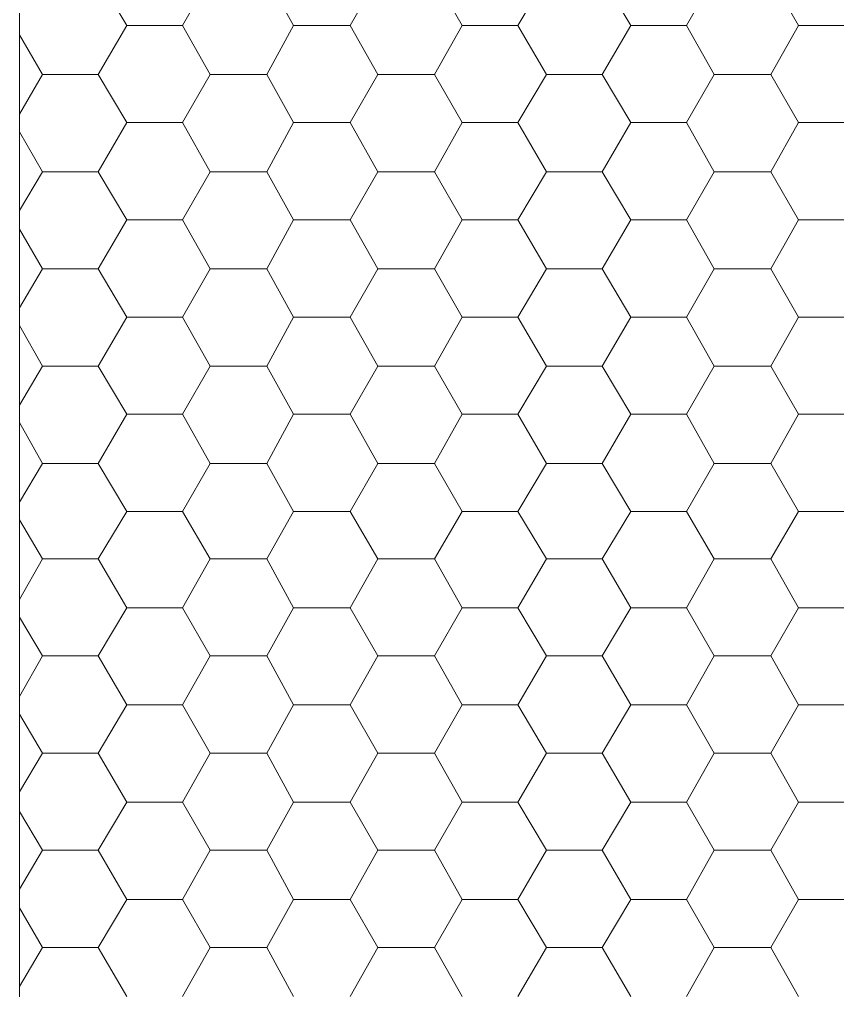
# Model space of a CAD drawing. Header units: millimetres. Extents: x 2928 to 3112, y 1220 to 1280.
# Drawn here: x 3052.473 to 3053.934, y 1269.836 to 1271.571 of the extents above; entities that cross this region are included whole.
import ezdxf

# ---------------------------------------------------------------- set-up
doc = ezdxf.new("R2010")
doc.units = ezdxf.units.MM

msp = doc.modelspace()

# ---------------------------------------------------------------- linework, layer by layer
at = {"color": 7, "linetype": 'Continuous', "lineweight": 5, "true_color": 0x000007}
for points in [[(3058.27562, 1268.15632), (3052.47342, 1268.15632), (3058.27562, 1268.15632), (3058.27562, 1274.95752), (3052.47342, 1274.95752), (3052.47342, 1268.15632)], [(3052.47342, 1268.15632), (3052.47342, 1274.95752), (3052.47342, 1274.95752)]]:
    msp.add_lwpolyline(points, dxfattribs=at)
at = {"color": 9, "linetype": 'Continuous', "lineweight": 13, "true_color": 0xbababa}
for points in [[(3052.66529, 1271.56023), (3052.61401, 1271.64624), (3052.61401, 1271.64624)], [(3052.76453, 1271.56023), (3052.81415, 1271.64624), (3052.81415, 1271.64624)], [(3052.96301, 1271.56023), (3052.91504, 1271.64624), (3052.91504, 1271.64624)], [(3053.0639, 1271.56023), (3053.11352, 1271.64624), (3053.11352, 1271.64624)], [(3053.26403, 1271.56023), (3053.21441, 1271.64624), (3053.21441, 1271.64624)], [(3053.36327, 1271.56023), (3053.41454, 1271.64624), (3053.41454, 1271.64624)], [(3053.56506, 1271.56023), (3053.51378, 1271.64624), (3053.51378, 1271.64624)], [(3053.6643, 1271.56023), (3053.71392, 1271.64624), (3053.71392, 1271.64624)], [(3053.86443, 1271.56023), (3053.81481, 1271.64624), (3053.81481, 1271.64624)], [(3052.61401, 1271.47257), (3052.66529, 1271.56023), (3052.66529, 1271.56023)], [(3052.66529, 1271.56023), (3052.76453, 1271.56023), (3052.76453, 1271.56023)], [(3052.81415, 1271.47257), (3052.76453, 1271.56023), (3052.76453, 1271.56023)], [(3052.91504, 1271.47257), (3052.96301, 1271.56023), (3052.96301, 1271.56023)], [(3052.96301, 1271.56023), (3053.0639, 1271.56023), (3053.0639, 1271.56023)], [(3053.11352, 1271.47257), (3053.0639, 1271.56023), (3053.0639, 1271.56023)], [(3053.21441, 1271.47257), (3053.26403, 1271.56023), (3053.26403, 1271.56023)], [(3053.26403, 1271.56023), (3053.36327, 1271.56023), (3053.36327, 1271.56023)], [(3053.41454, 1271.47257), (3053.36327, 1271.56023), (3053.36327, 1271.56023)], [(3053.51378, 1271.47257), (3053.56506, 1271.56023), (3053.56506, 1271.56023)], [(3053.56506, 1271.56023), (3053.6643, 1271.56023), (3053.6643, 1271.56023)], [(3053.71392, 1271.47257), (3053.6643, 1271.56023), (3053.6643, 1271.56023)], [(3053.81481, 1271.47257), (3053.86443, 1271.56023), (3053.86443, 1271.56023)], [(3053.86443, 1271.56023), (3053.96367, 1271.56023), (3053.96367, 1271.56023)], [(3052.51477, 1271.47257), (3052.47342, 1271.54369), (3052.47342, 1271.54369)], [(3052.47342, 1271.40145), (3052.51477, 1271.47257), (3052.51477, 1271.47257)], [(3052.51477, 1271.47257), (3052.61401, 1271.47257), (3052.61401, 1271.47257)], [(3052.66529, 1271.38656), (3052.61401, 1271.47257), (3052.61401, 1271.47257)], [(3052.76453, 1271.38656), (3052.81415, 1271.47257), (3052.81415, 1271.47257)], [(3052.81415, 1271.47257), (3052.91504, 1271.47257), (3052.91504, 1271.47257)], [(3052.96301, 1271.38656), (3052.91504, 1271.47257), (3052.91504, 1271.47257)], [(3053.0639, 1271.38656), (3053.11352, 1271.47257), (3053.11352, 1271.47257)], [(3053.11352, 1271.47257), (3053.21441, 1271.47257), (3053.21441, 1271.47257)], [(3053.26403, 1271.38656), (3053.21441, 1271.47257), (3053.21441, 1271.47257)], [(3053.36327, 1271.38656), (3053.41454, 1271.47257), (3053.41454, 1271.47257)], [(3053.41454, 1271.47257), (3053.51378, 1271.47257), (3053.51378, 1271.47257)], [(3053.56506, 1271.38656), (3053.51378, 1271.47257), (3053.51378, 1271.47257)], [(3053.6643, 1271.38656), (3053.71392, 1271.47257), (3053.71392, 1271.47257)], [(3053.71392, 1271.47257), (3053.81481, 1271.47257), (3053.81481, 1271.47257)], [(3053.86443, 1271.38656), (3053.81481, 1271.47257), (3053.81481, 1271.47257)], [(3052.61401, 1271.2989), (3052.66529, 1271.38656), (3052.66529, 1271.38656)], [(3052.66529, 1271.38656), (3052.76453, 1271.38656), (3052.76453, 1271.38656)], [(3052.81415, 1271.2989), (3052.76453, 1271.38656), (3052.76453, 1271.38656)], [(3052.91504, 1271.2989), (3052.96301, 1271.38656), (3052.96301, 1271.38656)], [(3052.96301, 1271.38656), (3053.0639, 1271.38656), (3053.0639, 1271.38656)], [(3053.11352, 1271.2989), (3053.0639, 1271.38656), (3053.0639, 1271.38656)], [(3053.21441, 1271.2989), (3053.26403, 1271.38656), (3053.26403, 1271.38656)], [(3053.26403, 1271.38656), (3053.36327, 1271.38656), (3053.36327, 1271.38656)], [(3053.41454, 1271.2989), (3053.36327, 1271.38656), (3053.36327, 1271.38656)], [(3053.51378, 1271.2989), (3053.56506, 1271.38656), (3053.56506, 1271.38656)], [(3053.56506, 1271.38656), (3053.6643, 1271.38656), (3053.6643, 1271.38656)], [(3053.71392, 1271.2989), (3053.6643, 1271.38656), (3053.6643, 1271.38656)], [(3053.81481, 1271.2989), (3053.86443, 1271.38656), (3053.86443, 1271.38656)], [(3053.86443, 1271.38656), (3053.96367, 1271.38656), (3053.96367, 1271.38656)], [(3052.51477, 1271.2989), (3052.47342, 1271.37002), (3052.47342, 1271.37002)], [(3052.47342, 1271.22943), (3052.51477, 1271.2989), (3052.51477, 1271.2989)], [(3052.51477, 1271.2989), (3052.61401, 1271.2989), (3052.61401, 1271.2989)], [(3052.66529, 1271.21289), (3052.61401, 1271.2989), (3052.61401, 1271.2989)], [(3052.76453, 1271.21289), (3052.81415, 1271.2989), (3052.81415, 1271.2989)], [(3052.81415, 1271.2989), (3052.91504, 1271.2989), (3052.91504, 1271.2989)], [(3052.96301, 1271.21289), (3052.91504, 1271.2989), (3052.91504, 1271.2989)], [(3053.0639, 1271.21289), (3053.11352, 1271.2989), (3053.11352, 1271.2989)], [(3053.11352, 1271.2989), (3053.21441, 1271.2989), (3053.21441, 1271.2989)], [(3053.26403, 1271.21289), (3053.21441, 1271.2989), (3053.21441, 1271.2989)], [(3053.36327, 1271.21289), (3053.41454, 1271.2989), (3053.41454, 1271.2989)], [(3053.41454, 1271.2989), (3053.51378, 1271.2989), (3053.51378, 1271.2989)], [(3053.56506, 1271.21289), (3053.51378, 1271.2989), (3053.51378, 1271.2989)], [(3053.6643, 1271.21289), (3053.71392, 1271.2989), (3053.71392, 1271.2989)], [(3053.71392, 1271.2989), (3053.81481, 1271.2989), (3053.81481, 1271.2989)], [(3053.86443, 1271.21289), (3053.81481, 1271.2989), (3053.81481, 1271.2989)], [(3052.61401, 1271.12523), (3052.66529, 1271.21289), (3052.66529, 1271.21289)], [(3052.66529, 1271.21289), (3052.76453, 1271.21289), (3052.76453, 1271.21289)], [(3052.81415, 1271.12523), (3052.76453, 1271.21289), (3052.76453, 1271.21289)], [(3052.91504, 1271.12523), (3052.96301, 1271.21289), (3052.96301, 1271.21289)], [(3052.96301, 1271.21289), (3053.0639, 1271.21289), (3053.0639, 1271.21289)], [(3053.11352, 1271.12523), (3053.0639, 1271.21289), (3053.0639, 1271.21289)], [(3053.21441, 1271.12523), (3053.26403, 1271.21289), (3053.26403, 1271.21289)], [(3053.26403, 1271.21289), (3053.36327, 1271.21289), (3053.36327, 1271.21289)], [(3053.41454, 1271.12523), (3053.36327, 1271.21289), (3053.36327, 1271.21289)], [(3053.51378, 1271.12523), (3053.56506, 1271.21289), (3053.56506, 1271.21289)], [(3053.56506, 1271.21289), (3053.6643, 1271.21289), (3053.6643, 1271.21289)], [(3053.71392, 1271.12523), (3053.6643, 1271.21289), (3053.6643, 1271.21289)], [(3053.81481, 1271.12523), (3053.86443, 1271.21289), (3053.86443, 1271.21289)], [(3053.86443, 1271.21289), (3053.96367, 1271.21289), (3053.96367, 1271.21289)], [(3052.51477, 1271.12523), (3052.47342, 1271.19635), (3052.47342, 1271.19635)], [(3052.47342, 1271.05576), (3052.51477, 1271.12523), (3052.51477, 1271.12523)], [(3052.51477, 1271.12523), (3052.61401, 1271.12523), (3052.61401, 1271.12523)], [(3052.66529, 1271.03922), (3052.61401, 1271.12523), (3052.61401, 1271.12523)], [(3052.76453, 1271.03922), (3052.81415, 1271.12523), (3052.81415, 1271.12523)], [(3052.81415, 1271.12523), (3052.91504, 1271.12523), (3052.91504, 1271.12523)], [(3052.96301, 1271.03922), (3052.91504, 1271.12523), (3052.91504, 1271.12523)], [(3053.0639, 1271.03922), (3053.11352, 1271.12523), (3053.11352, 1271.12523)], [(3053.11352, 1271.12523), (3053.21441, 1271.12523), (3053.21441, 1271.12523)], [(3053.26403, 1271.03922), (3053.21441, 1271.12523), (3053.21441, 1271.12523)], [(3053.36327, 1271.03922), (3053.41454, 1271.12523), (3053.41454, 1271.12523)], [(3053.41454, 1271.12523), (3053.51378, 1271.12523), (3053.51378, 1271.12523)], [(3053.56506, 1271.03922), (3053.51378, 1271.12523), (3053.51378, 1271.12523)], [(3053.6643, 1271.03922), (3053.71392, 1271.12523), (3053.71392, 1271.12523)], [(3053.71392, 1271.12523), (3053.81481, 1271.12523), (3053.81481, 1271.12523)], [(3053.86443, 1271.03922), (3053.81481, 1271.12523), (3053.81481, 1271.12523)], [(3052.61401, 1270.95156), (3052.66529, 1271.03922), (3052.66529, 1271.03922)], [(3052.66529, 1271.03922), (3052.76453, 1271.03922), (3052.76453, 1271.03922)], [(3052.81415, 1270.95156), (3052.76453, 1271.03922), (3052.76453, 1271.03922)], [(3052.91504, 1270.95156), (3052.96301, 1271.03922), (3052.96301, 1271.03922)], [(3052.96301, 1271.03922), (3053.0639, 1271.03922), (3053.0639, 1271.03922)], [(3053.11352, 1270.95156), (3053.0639, 1271.03922), (3053.0639, 1271.03922)], [(3053.21441, 1270.95156), (3053.26403, 1271.03922), (3053.26403, 1271.03922)], [(3053.26403, 1271.03922), (3053.36327, 1271.03922), (3053.36327, 1271.03922)], [(3053.41454, 1270.95156), (3053.36327, 1271.03922), (3053.36327, 1271.03922)], [(3053.51378, 1270.95156), (3053.56506, 1271.03922), (3053.56506, 1271.03922)], [(3053.56506, 1271.03922), (3053.6643, 1271.03922), (3053.6643, 1271.03922)], [(3053.71392, 1270.95156), (3053.6643, 1271.03922), (3053.6643, 1271.03922)], [(3053.81481, 1270.95156), (3053.86443, 1271.03922), (3053.86443, 1271.03922)], [(3053.86443, 1271.03922), (3053.96367, 1271.03922), (3053.96367, 1271.03922)], [(3052.51477, 1270.95156), (3052.47342, 1271.02434), (3052.47342, 1271.02434)], [(3052.47342, 1270.8821), (3052.51477, 1270.95156), (3052.51477, 1270.95156)], [(3052.51477, 1270.95156), (3052.61401, 1270.95156), (3052.61401, 1270.95156)], [(3052.66529, 1270.86556), (3052.61401, 1270.95156), (3052.61401, 1270.95156)], [(3052.76453, 1270.86556), (3052.81415, 1270.95156), (3052.81415, 1270.95156)], [(3052.81415, 1270.95156), (3052.91504, 1270.95156), (3052.91504, 1270.95156)], [(3052.96301, 1270.86556), (3052.91504, 1270.95156), (3052.91504, 1270.95156)], [(3053.0639, 1270.86556), (3053.11352, 1270.95156), (3053.11352, 1270.95156)], [(3053.11352, 1270.95156), (3053.21441, 1270.95156), (3053.21441, 1270.95156)], [(3053.26403, 1270.86556), (3053.21441, 1270.95156), (3053.21441, 1270.95156)], [(3053.36327, 1270.86556), (3053.41454, 1270.95156), (3053.41454, 1270.95156)], [(3053.41454, 1270.95156), (3053.51378, 1270.95156), (3053.51378, 1270.95156)], [(3053.56506, 1270.86556), (3053.51378, 1270.95156), (3053.51378, 1270.95156)], [(3053.6643, 1270.86556), (3053.71392, 1270.95156), (3053.71392, 1270.95156)], [(3053.71392, 1270.95156), (3053.81481, 1270.95156), (3053.81481, 1270.95156)], [(3053.86443, 1270.86556), (3053.81481, 1270.95156), (3053.81481, 1270.95156)], [(3052.61401, 1270.77789), (3052.66529, 1270.86556), (3052.66529, 1270.86556)], [(3052.66529, 1270.86556), (3052.76453, 1270.86556), (3052.76453, 1270.86556)], [(3052.81415, 1270.77789), (3052.76453, 1270.86556), (3052.76453, 1270.86556)], [(3052.91504, 1270.77789), (3052.96301, 1270.86556), (3052.96301, 1270.86556)], [(3052.96301, 1270.86556), (3053.0639, 1270.86556), (3053.0639, 1270.86556)], [(3053.11352, 1270.77789), (3053.0639, 1270.86556), (3053.0639, 1270.86556)], [(3053.21441, 1270.77789), (3053.26403, 1270.86556), (3053.26403, 1270.86556)], [(3053.26403, 1270.86556), (3053.36327, 1270.86556), (3053.36327, 1270.86556)], [(3053.41454, 1270.77789), (3053.36327, 1270.86556), (3053.36327, 1270.86556)], [(3053.51378, 1270.77789), (3053.56506, 1270.86556), (3053.56506, 1270.86556)], [(3053.56506, 1270.86556), (3053.6643, 1270.86556), (3053.6643, 1270.86556)], [(3053.71392, 1270.77789), (3053.6643, 1270.86556), (3053.6643, 1270.86556)], [(3053.81481, 1270.77789), (3053.86443, 1270.86556), (3053.86443, 1270.86556)], [(3053.86443, 1270.86556), (3053.96367, 1270.86556), (3053.96367, 1270.86556)], [(3052.51477, 1270.77789), (3052.47342, 1270.85067), (3052.47342, 1270.85067)], [(3052.47342, 1270.70843), (3052.51477, 1270.77789), (3052.51477, 1270.77789)], [(3052.51477, 1270.77789), (3052.61401, 1270.77789), (3052.61401, 1270.77789)], [(3052.66529, 1270.69189), (3052.61401, 1270.77789), (3052.61401, 1270.77789)], [(3052.76453, 1270.69189), (3052.81415, 1270.77789), (3052.81415, 1270.77789)], [(3052.81415, 1270.77789), (3052.91504, 1270.77789), (3052.91504, 1270.77789)], [(3052.96301, 1270.69189), (3052.91504, 1270.77789), (3052.91504, 1270.77789)], [(3053.0639, 1270.69189), (3053.11352, 1270.77789), (3053.11352, 1270.77789)], [(3053.11352, 1270.77789), (3053.21441, 1270.77789), (3053.21441, 1270.77789)], [(3053.26403, 1270.69189), (3053.21441, 1270.77789), (3053.21441, 1270.77789)], [(3053.36327, 1270.69189), (3053.41454, 1270.77789), (3053.41454, 1270.77789)], [(3053.41454, 1270.77789), (3053.51378, 1270.77789), (3053.51378, 1270.77789)], [(3053.56506, 1270.69189), (3053.51378, 1270.77789), (3053.51378, 1270.77789)], [(3053.6643, 1270.69189), (3053.71392, 1270.77789), (3053.71392, 1270.77789)], [(3053.71392, 1270.77789), (3053.81481, 1270.77789), (3053.81481, 1270.77789)], [(3053.86443, 1270.69189), (3053.81481, 1270.77789), (3053.81481, 1270.77789)], [(3052.61401, 1270.60753), (3052.66529, 1270.69189), (3052.66529, 1270.69189)], [(3052.66529, 1270.69189), (3052.76453, 1270.69189), (3052.76453, 1270.69189)], [(3052.81415, 1270.60753), (3052.76453, 1270.69189), (3052.76453, 1270.69189)], [(3052.91504, 1270.60753), (3052.96301, 1270.69189), (3052.96301, 1270.69189)], [(3052.96301, 1270.69189), (3053.0639, 1270.69189), (3053.0639, 1270.69189)], [(3053.11352, 1270.60753), (3053.0639, 1270.69189), (3053.0639, 1270.69189)], [(3053.21441, 1270.60753), (3053.26403, 1270.69189), (3053.26403, 1270.69189)], [(3053.26403, 1270.69189), (3053.36327, 1270.69189), (3053.36327, 1270.69189)], [(3053.41454, 1270.60753), (3053.36327, 1270.69189), (3053.36327, 1270.69189)], [(3053.51378, 1270.60753), (3053.56506, 1270.69189), (3053.56506, 1270.69189)], [(3053.56506, 1270.69189), (3053.6643, 1270.69189), (3053.6643, 1270.69189)], [(3053.71392, 1270.60753), (3053.6643, 1270.69189), (3053.6643, 1270.69189)], [(3053.81481, 1270.60753), (3053.86443, 1270.69189), (3053.86443, 1270.69189)], [(3053.86443, 1270.69189), (3053.96367, 1270.69189), (3053.96367, 1270.69189)], [(3052.51477, 1270.60753), (3052.47342, 1270.677), (3052.47342, 1270.677)], [(3052.47342, 1270.53476), (3052.51477, 1270.60753), (3052.51477, 1270.60753)], [(3052.51477, 1270.60753), (3052.61401, 1270.60753), (3052.61401, 1270.60753)], [(3052.66529, 1270.51987), (3052.61401, 1270.60753), (3052.61401, 1270.60753)], [(3052.76453, 1270.51987), (3052.81415, 1270.60753), (3052.81415, 1270.60753)], [(3052.81415, 1270.60753), (3052.91504, 1270.60753), (3052.91504, 1270.60753)], [(3052.96301, 1270.51987), (3052.91504, 1270.60753), (3052.91504, 1270.60753)], [(3053.0639, 1270.51987), (3053.11352, 1270.60753), (3053.11352, 1270.60753)], [(3053.11352, 1270.60753), (3053.21441, 1270.60753), (3053.21441, 1270.60753)], [(3053.26403, 1270.51987), (3053.21441, 1270.60753), (3053.21441, 1270.60753)], [(3053.36327, 1270.51987), (3053.41454, 1270.60753), (3053.41454, 1270.60753)], [(3053.41454, 1270.60753), (3053.51378, 1270.60753), (3053.51378, 1270.60753)], [(3053.56506, 1270.51987), (3053.51378, 1270.60753), (3053.51378, 1270.60753)], [(3053.6643, 1270.51987), (3053.71392, 1270.60753), (3053.71392, 1270.60753)], [(3053.71392, 1270.60753), (3053.81481, 1270.60753), (3053.81481, 1270.60753)], [(3053.86443, 1270.51987), (3053.81481, 1270.60753), (3053.81481, 1270.60753)], [(3052.61401, 1270.43387), (3052.66529, 1270.51987), (3052.66529, 1270.51987)], [(3052.66529, 1270.51987), (3052.76453, 1270.51987), (3052.76453, 1270.51987)], [(3052.81415, 1270.43387), (3052.76453, 1270.51987), (3052.76453, 1270.51987)], [(3052.91504, 1270.43387), (3052.96301, 1270.51987), (3052.96301, 1270.51987)], [(3052.96301, 1270.51987), (3053.0639, 1270.51987), (3053.0639, 1270.51987)], [(3053.11352, 1270.43387), (3053.0639, 1270.51987), (3053.0639, 1270.51987)], [(3053.21441, 1270.43387), (3053.26403, 1270.51987), (3053.26403, 1270.51987)], [(3053.26403, 1270.51987), (3053.36327, 1270.51987), (3053.36327, 1270.51987)], [(3053.41454, 1270.43387), (3053.36327, 1270.51987), (3053.36327, 1270.51987)], [(3053.51378, 1270.43387), (3053.56506, 1270.51987), (3053.56506, 1270.51987)], [(3053.56506, 1270.51987), (3053.6643, 1270.51987), (3053.6643, 1270.51987)], [(3053.71392, 1270.43387), (3053.6643, 1270.51987), (3053.6643, 1270.51987)], [(3053.81481, 1270.43387), (3053.86443, 1270.51987), (3053.86443, 1270.51987)], [(3053.86443, 1270.51987), (3053.96367, 1270.51987), (3053.96367, 1270.51987)], [(3052.51477, 1270.43387), (3052.47342, 1270.50333), (3052.47342, 1270.50333)], [(3052.47342, 1270.36109), (3052.51477, 1270.43387), (3052.51477, 1270.43387)], [(3052.51477, 1270.43387), (3052.61401, 1270.43387), (3052.61401, 1270.43387)], [(3052.66529, 1270.3462), (3052.61401, 1270.43387), (3052.61401, 1270.43387)], [(3052.76453, 1270.3462), (3052.81415, 1270.43387), (3052.81415, 1270.43387)], [(3052.81415, 1270.43387), (3052.91504, 1270.43387), (3052.91504, 1270.43387)], [(3052.96301, 1270.3462), (3052.91504, 1270.43387), (3052.91504, 1270.43387)], [(3053.0639, 1270.3462), (3053.11352, 1270.43387), (3053.11352, 1270.43387)], [(3053.11352, 1270.43387), (3053.21441, 1270.43387), (3053.21441, 1270.43387)], [(3053.26403, 1270.3462), (3053.21441, 1270.43387), (3053.21441, 1270.43387)], [(3053.36327, 1270.3462), (3053.41454, 1270.43387), (3053.41454, 1270.43387)], [(3053.41454, 1270.43387), (3053.51378, 1270.43387), (3053.51378, 1270.43387)], [(3053.56506, 1270.3462), (3053.51378, 1270.43387), (3053.51378, 1270.43387)], [(3053.6643, 1270.3462), (3053.71392, 1270.43387), (3053.71392, 1270.43387)], [(3053.71392, 1270.43387), (3053.81481, 1270.43387), (3053.81481, 1270.43387)], [(3053.86443, 1270.3462), (3053.81481, 1270.43387), (3053.81481, 1270.43387)], [(3052.61401, 1270.2602), (3052.66529, 1270.3462), (3052.66529, 1270.3462)], [(3052.66529, 1270.3462), (3052.76453, 1270.3462), (3052.76453, 1270.3462)], [(3052.81415, 1270.2602), (3052.76453, 1270.3462), (3052.76453, 1270.3462)], [(3052.91504, 1270.2602), (3052.96301, 1270.3462), (3052.96301, 1270.3462)], [(3052.96301, 1270.3462), (3053.0639, 1270.3462), (3053.0639, 1270.3462)], [(3053.11352, 1270.2602), (3053.0639, 1270.3462), (3053.0639, 1270.3462)], [(3053.21441, 1270.2602), (3053.26403, 1270.3462), (3053.26403, 1270.3462)], [(3053.26403, 1270.3462), (3053.36327, 1270.3462), (3053.36327, 1270.3462)], [(3053.41454, 1270.2602), (3053.36327, 1270.3462), (3053.36327, 1270.3462)], [(3053.51378, 1270.2602), (3053.56506, 1270.3462), (3053.56506, 1270.3462)], [(3053.56506, 1270.3462), (3053.6643, 1270.3462), (3053.6643, 1270.3462)], [(3053.71392, 1270.2602), (3053.6643, 1270.3462), (3053.6643, 1270.3462)], [(3053.81481, 1270.2602), (3053.86443, 1270.3462), (3053.86443, 1270.3462)], [(3053.86443, 1270.3462), (3053.96367, 1270.3462), (3053.96367, 1270.3462)], [(3052.51477, 1270.2602), (3052.47342, 1270.32966), (3052.47342, 1270.32966)], [(3052.47342, 1270.19073), (3052.51477, 1270.2602), (3052.51477, 1270.2602)], [(3052.51477, 1270.2602), (3052.61401, 1270.2602), (3052.61401, 1270.2602)], [(3052.66529, 1270.17253), (3052.61401, 1270.2602), (3052.61401, 1270.2602)], [(3052.76453, 1270.17253), (3052.81415, 1270.2602), (3052.81415, 1270.2602)], [(3052.81415, 1270.2602), (3052.91504, 1270.2602), (3052.91504, 1270.2602)], [(3052.96301, 1270.17253), (3052.91504, 1270.2602), (3052.91504, 1270.2602)], [(3053.0639, 1270.17253), (3053.11352, 1270.2602), (3053.11352, 1270.2602)], [(3053.11352, 1270.2602), (3053.21441, 1270.2602), (3053.21441, 1270.2602)], [(3053.26403, 1270.17253), (3053.21441, 1270.2602), (3053.21441, 1270.2602)], [(3053.36327, 1270.17253), (3053.41454, 1270.2602), (3053.41454, 1270.2602)], [(3053.41454, 1270.2602), (3053.51378, 1270.2602), (3053.51378, 1270.2602)], [(3053.56506, 1270.17253), (3053.51378, 1270.2602), (3053.51378, 1270.2602)], [(3053.6643, 1270.17253), (3053.71392, 1270.2602), (3053.71392, 1270.2602)], [(3053.71392, 1270.2602), (3053.81481, 1270.2602), (3053.81481, 1270.2602)], [(3053.86443, 1270.17253), (3053.81481, 1270.2602), (3053.81481, 1270.2602)], [(3052.61401, 1270.08653), (3052.66529, 1270.17253), (3052.66529, 1270.17253)], [(3052.66529, 1270.17253), (3052.76453, 1270.17253), (3052.76453, 1270.17253)], [(3052.81415, 1270.08653), (3052.76453, 1270.17253), (3052.76453, 1270.17253)], [(3052.91504, 1270.08653), (3052.96301, 1270.17253), (3052.96301, 1270.17253)], [(3052.96301, 1270.17253), (3053.0639, 1270.17253), (3053.0639, 1270.17253)], [(3053.11352, 1270.08653), (3053.0639, 1270.17253), (3053.0639, 1270.17253)], [(3053.21441, 1270.08653), (3053.26403, 1270.17253), (3053.26403, 1270.17253)], [(3053.26403, 1270.17253), (3053.36327, 1270.17253), (3053.36327, 1270.17253)], [(3053.41454, 1270.08653), (3053.36327, 1270.17253), (3053.36327, 1270.17253)], [(3053.51378, 1270.08653), (3053.56506, 1270.17253), (3053.56506, 1270.17253)], [(3053.56506, 1270.17253), (3053.6643, 1270.17253), (3053.6643, 1270.17253)], [(3053.71392, 1270.08653), (3053.6643, 1270.17253), (3053.6643, 1270.17253)], [(3053.81481, 1270.08653), (3053.86443, 1270.17253), (3053.86443, 1270.17253)], [(3053.86443, 1270.17253), (3053.96367, 1270.17253), (3053.96367, 1270.17253)], [(3052.51477, 1270.08653), (3052.47342, 1270.156), (3052.47342, 1270.156)], [(3052.47342, 1270.01706), (3052.51477, 1270.08653), (3052.51477, 1270.08653)], [(3052.51477, 1270.08653), (3052.61401, 1270.08653), (3052.61401, 1270.08653)], [(3052.66529, 1269.99887), (3052.61401, 1270.08653), (3052.61401, 1270.08653)], [(3052.76453, 1269.99887), (3052.81415, 1270.08653), (3052.81415, 1270.08653)], [(3052.81415, 1270.08653), (3052.91504, 1270.08653), (3052.91504, 1270.08653)], [(3052.96301, 1269.99887), (3052.91504, 1270.08653), (3052.91504, 1270.08653)], [(3053.0639, 1269.99887), (3053.11352, 1270.08653), (3053.11352, 1270.08653)], [(3053.11352, 1270.08653), (3053.21441, 1270.08653), (3053.21441, 1270.08653)], [(3053.26403, 1269.99887), (3053.21441, 1270.08653), (3053.21441, 1270.08653)], [(3053.36327, 1269.99887), (3053.41454, 1270.08653), (3053.41454, 1270.08653)], [(3053.41454, 1270.08653), (3053.51378, 1270.08653), (3053.51378, 1270.08653)], [(3053.56506, 1269.99887), (3053.51378, 1270.08653), (3053.51378, 1270.08653)], [(3053.6643, 1269.99887), (3053.71392, 1270.08653), (3053.71392, 1270.08653)], [(3053.71392, 1270.08653), (3053.81481, 1270.08653), (3053.81481, 1270.08653)], [(3053.86443, 1269.99887), (3053.81481, 1270.08653), (3053.81481, 1270.08653)], [(3052.61401, 1269.91286), (3052.66529, 1269.99887), (3052.66529, 1269.99887)], [(3052.66529, 1269.99887), (3052.76453, 1269.99887), (3052.76453, 1269.99887)], [(3052.81415, 1269.91286), (3052.76453, 1269.99887), (3052.76453, 1269.99887)], [(3052.91504, 1269.91286), (3052.96301, 1269.99887), (3052.96301, 1269.99887)], [(3052.96301, 1269.99887), (3053.0639, 1269.99887), (3053.0639, 1269.99887)], [(3053.11352, 1269.91286), (3053.0639, 1269.99887), (3053.0639, 1269.99887)], [(3053.21441, 1269.91286), (3053.26403, 1269.99887), (3053.26403, 1269.99887)], [(3053.26403, 1269.99887), (3053.36327, 1269.99887), (3053.36327, 1269.99887)], [(3053.41454, 1269.91286), (3053.36327, 1269.99887), (3053.36327, 1269.99887)], [(3053.51378, 1269.91286), (3053.56506, 1269.99887), (3053.56506, 1269.99887)], [(3053.56506, 1269.99887), (3053.6643, 1269.99887), (3053.6643, 1269.99887)], [(3053.71392, 1269.91286), (3053.6643, 1269.99887), (3053.6643, 1269.99887)], [(3053.81481, 1269.91286), (3053.86443, 1269.99887), (3053.86443, 1269.99887)], [(3053.86443, 1269.99887), (3053.96367, 1269.99887), (3053.96367, 1269.99887)], [(3052.51477, 1269.91286), (3052.47342, 1269.98398), (3052.47342, 1269.98398)], [(3052.47342, 1269.84339), (3052.51477, 1269.91286), (3052.51477, 1269.91286)], [(3052.51477, 1269.91286), (3052.61401, 1269.91286), (3052.61401, 1269.91286)], [(3052.66529, 1269.8252), (3052.61401, 1269.91286), (3052.61401, 1269.91286)], [(3052.76453, 1269.8252), (3052.81415, 1269.91286), (3052.81415, 1269.91286)], [(3052.81415, 1269.91286), (3052.91504, 1269.91286), (3052.91504, 1269.91286)], [(3052.96301, 1269.8252), (3052.91504, 1269.91286), (3052.91504, 1269.91286)], [(3053.0639, 1269.8252), (3053.11352, 1269.91286), (3053.11352, 1269.91286)], [(3053.11352, 1269.91286), (3053.21441, 1269.91286), (3053.21441, 1269.91286)], [(3053.26403, 1269.8252), (3053.21441, 1269.91286), (3053.21441, 1269.91286)], [(3053.36327, 1269.8252), (3053.41454, 1269.91286), (3053.41454, 1269.91286)], [(3053.41454, 1269.91286), (3053.51378, 1269.91286), (3053.51378, 1269.91286)], [(3053.56506, 1269.8252), (3053.51378, 1269.91286), (3053.51378, 1269.91286)], [(3053.6643, 1269.8252), (3053.71392, 1269.91286), (3053.71392, 1269.91286)], [(3053.71392, 1269.91286), (3053.81481, 1269.91286), (3053.81481, 1269.91286)], [(3053.86443, 1269.8252), (3053.81481, 1269.91286), (3053.81481, 1269.91286)]]:
    msp.add_lwpolyline(points, dxfattribs=at)

doc.saveas('drawing.dxf')
